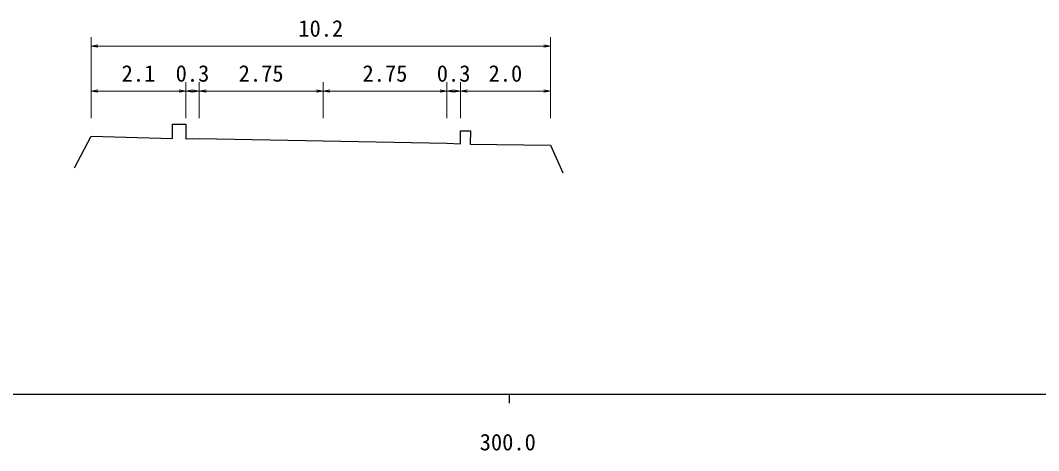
# Model space of a CAD drawing. Units: millimetres on the paper, enlarged 1000 times, with parts at other scales. Extents: x 40000 to 680000, y 20000 to 380000.
# Drawn here: x 313716 to 426799, y 198715 to 246524 of the extents above; entities that cross this region are included whole.
import ezdxf
from ezdxf.enums import TextEntityAlignment as Align

# ---------------------------------------------------------------- set-up
doc = ezdxf.new("R2010")
doc.units = ezdxf.units.MM
doc.header["$LTSCALE"] = 1000
for name, color, linetype, lineweight in [('M-BGD', 7, 'Continuous', 25), ('M-STR-HTXT', 7, 'Continuous', 13), ('M-TTL-BAND', 7, 'Continuous', 25)]:
    doc.layers.add(name, color=color, linetype=linetype, lineweight=lineweight)
doc.styles.add('ＭＳ ゴシック', font='')
doc.styles.get('ＭＳ ゴシック').set_extended_font_data('MS Gothic')

# ---------------------------------------------------------------- blocks, each defined once
blk = doc.blocks.new('open_arrow')
at = {"color": 0, "linetype": 'Continuous', "lineweight": -2}
blk.add_lwpolyline([(7.5, 1.25), (0, 0), (7.5, -1.25)], dxfattribs=at)

msp = doc.modelspace()

# ---------------------------------------------------------------- linework, layer by layer
at = {"layer": 'M-BGD'}
msp.add_lwpolyline([(319722, 230122), (321585, 233661), (330621, 233414), (330621, 234991), (332085, 234991), (332085, 233376), (333585, 233402), (347335, 233137), (361085, 232890), (362585, 232818), (362585, 234248), (363691, 234248), (363686, 232777), (372585, 232655), (373966, 229576)], dxfattribs=at)
at = {"layer": 'M-STR-HTXT'}
for p, q in [((321585, 235661), (321585, 244661)), ((372585, 235661), (372585, 244661)), ((321585, 243661), (372585, 243661)), ((321585, 235661), (321585, 239661)), ((321585, 238661), (332085, 238661)), ((332085, 235661), (332085, 239661)), ((332085, 235661), (332085, 239661)), ((332085, 238661), (333585, 238661)), ((333585, 235661), (333585, 239661)), ((333585, 235661), (333585, 239661)), ((333585, 238661), (347335, 238661)), ((347335, 235661), (347335, 239661)), ((347335, 235661), (347335, 239661)), ((347335, 238661), (361085, 238661)), ((361085, 235661), (361085, 239661)), ((361085, 235661), (361085, 239661)), ((361085, 238661), (362585, 238661)), ((362585, 235661), (362585, 239661)), ((362585, 235661), (362585, 239661)), ((362585, 238661), (372585, 238661)), ((372585, 235661), (372585, 239661))]:
    msp.add_line(p, q, dxfattribs=at)
at = {"layer": 'M-TTL-BAND'}
for p, q in [((40000, 205000), (579000, 205000)), ((368000, 205000), (368000, 204000))]:
    msp.add_line(p, q, dxfattribs=at)

# ---------------------------------------------------------------- block references
at = {"layer": 'M-STR-HTXT', "xscale": 100, "yscale": 100}
for p in [(321585, 243661), (321585, 238661), (332085, 238661), (333585, 238661), (347335, 238661), (361085, 238661), (362585, 238661)]:
    msp.add_blockref('open_arrow', p, dxfattribs=at)
at = {"layer": 'M-STR-HTXT', "xscale": 100, "yscale": 100, "rotation": 180}
for p in [(372585, 243661), (332085, 238661), (333585, 238661), (347335, 238661), (361085, 238661), (362585, 238661), (372585, 238661)]:
    msp.add_blockref('open_arrow', p, dxfattribs=at)

# ---------------------------------------------------------------- texts
at = {"layer": 'M-STR-HTXT', "style": 'ＭＳ ゴシック'}
for s, p in [('10.2', (344585, 244161)), ('2.1', (324960, 239161)), ('0.3', (330960, 239161)), ('2.75', (337960, 239161)), ('2.75', (351710, 239161)), ('0.3', (359960, 239161)), ('2.0', (365710, 239161))]:
    msp.add_text(s, height=1833, dxfattribs=at).set_placement(p, align=Align.BOTTOM_LEFT)
at = {"layer": 'M-TTL-BAND', "style": 'ＭＳ ゴシック'}
msp.add_text('300.0', height=1833, dxfattribs=at).set_placement((367844, 198195), align=Align.BOTTOM_CENTER)

doc.saveas('drawing.dxf')
